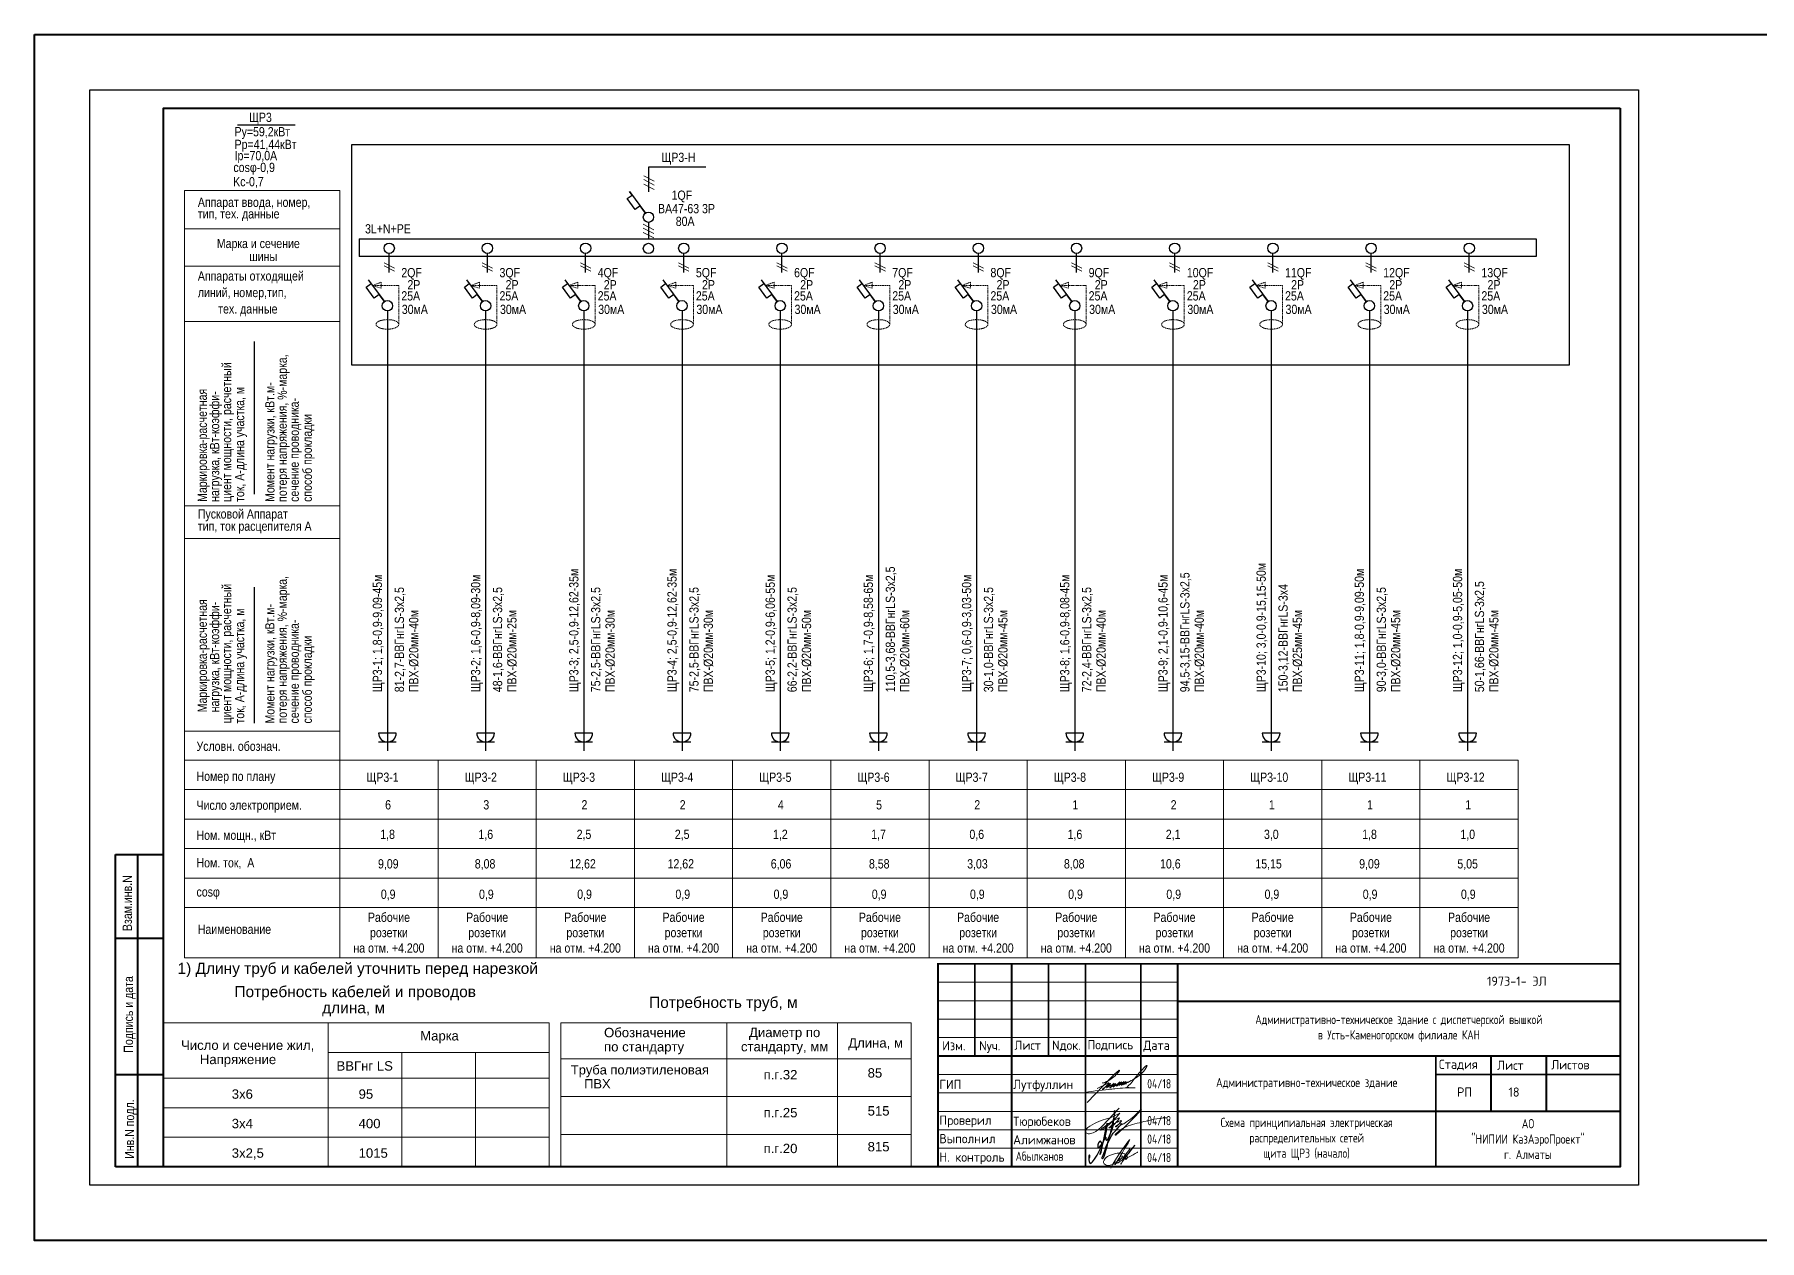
# Model space of a CAD drawing. Header units: metres. Extents: x 3659 to 143627, y -64119 to 51337.
# Drawn here: x 3659 to 50438, y -26029 to 6671 of the extents above; entities that cross this region are included whole.
import ezdxf
from ezdxf.enums import TextEntityAlignment as Align

# ---------------------------------------------------------------- set-up
doc = ezdxf.new("R2010")
doc.units = ezdxf.units.M
doc.linetypes.add('CENTER2', pattern=[2.3, 2, -0.1, 0.1, -0.1])
doc.linetypes.add('DASHED2', pattern=[9.525, 6.35, -3.175])
for name, color, linetype, lineweight in [('1_Рамка_АР', 7, 'Continuous', 13), ('G-ANNO-TTLB', 7, 'Continuous', 9), ('Рамка', 7, 'Continuous', 40), ('ЭЛ', 250, 'Continuous', 50), ('ЭЛ-сила', 5, 'Continuous', 50), ('ЭЛ.ос', 7, 'Continuous', 30)]:
    doc.layers.add(name, color=color, linetype=linetype, lineweight=lineweight)
doc.layers.add('Text standart (rus)', color=7, linetype='Continuous')
doc.layers.add('Схема', color=7, linetype='Continuous')
doc.styles.add('Arial', font='arial.ttf', dxfattribs={"width": 0.8, "height": 2.5})
doc.styles.add('GOST Common_7', font='', dxfattribs={"width": 0.8, "height": 2.5})
doc.styles.add('ISOCPEUR', font='isocpeur.ttf', dxfattribs={"width": 0.8, "height": 2.5})
doc.styles.get("Standard").update_dxf_attribs({"font": 'ARIALN.TTF'})
doc.styles.get('GOST Common_7').set_extended_font_data('GOST Common')

# ---------------------------------------------------------------- blocks, each defined once
blk = doc.blocks.new('A$C7BC16580')
at = {"color": 5, "lineweight": 0}
for points in [[(0, 0), (5.6, 5.75, -0.02166), (7.12, 7.19, -0.19716), (7.25, 7.24, -0.469539), (7.27, 7.11, -0.091839), (5.13, 5.11, -0.05798), (3.56, 4.36, -0.624403), (3.52, 4.39, -0.153174), (3.59, 4.48, -0.064986)], [(2.27, 3.11), (4.75, 4.37, -0.154866), (4.89, 4.39, -0.292827), (4.87, 4.29), (3.51, 2.94, -0.411587), (3.45, 2.94, -0.580346), (3.47, 3.01, -0.002677), (5.09, 4.18, -0.019361), (5.26, 4.29, -0.345388), (5.26, 4.21, -0.013245), (4.4, 3.3, 0.037418), (6.13, 4.35, 0.92971), (6.09, 4.36, -0.016709), (5.13, 3.27, 0.954384), (5.15, 3.25, 0.030217), (6.48, 4.3, -0.484269), (6.5, 4.23, -0.0371), (5.84, 3.47, 0.061745), (7.39, 4.58, 0.903836), (7.35, 4.63, 0.007464), (6.6, 3.7, 0.991792), (6.66, 3.68, 0.025261), (7.84, 4.63, 0.449152), (7.84, 4.67, 0.022262), (7.2, 3.9, 0.089693), (7.28, 3.92, 0.077771), (8.3, 4.67, 1.029358), (8.27, 4.69, 0.045434), (7.66, 3.92, 0.081016), (7.81, 3.94, 0.081016)], [(8.91, 4.18), (7.73, 4.12, -0.155702), (8.15, 4.43, -0.067082), (9.12, 4.57, -0.804067), (9.18, 4.4, -0.465495)]]:
    blk.add_lwpolyline(points, format="xyb", dxfattribs=at)
for centre, radius, start, end in [((28.29, -7.88), 22.02, 133.2628, 143.8822), ((7.68, 11.25), 6.61, 300.3031, 331.5166), ((13.67, 7.72), 0.63, 112.5581, 137.3842), ((13.46, 8.26), 0.0594, 15.6123, 121.977), ((13.3, 8.22), 0.216, 326.7487, 13.7387), ((6.23, 6.85), 3.32, 298.6379, 319.7145), ((-5.12, 31.82), 30.83, 295.2738, 301.5454), ((11.27, 1.89), 3.82, 131.8116, 147.4551), ((8.74, 4.72), 0.0226, 322.9154, 145.6207), ((-4.34, 17.08), 19.08, 314.1735, 321.0714), ((14.15, -93.03), 96.39, 95.5253, 99.1597), ((10.47, -38.41), 41.7, 95.7618, 97.7216), ((9.67, -27.12), 30.39, 87.7834, 96.3959), ((12.5, 35.44), 32.23, 263.6981, 267.0619)]:
    blk.add_arc(centre, radius, start, end, dxfattribs=at)
blk = doc.blocks.new('A$C1F835CD7')
at = {"color": 5, "lineweight": 20}
blk.add_lwpolyline([(0, 0), (-7.52, -8.07, -0.067402), (-10.53, -10.53, -0.074297), (-12.82, -11.51, -0.224721), (-14.97, -11.1, -0.534013), (-14.9, -9.54, -0.102678), (-11.12, -7.01, -0.032171), (-7.1, -5.22, 0.079), (0.39, -2.29, -0.047889), (-6.05, -8.73, -0.106221), (-8.02, -9.92, -0.25377), (-8.41, -9.76, -0.003646), (-7.08, -8.71, -0.066745), (-0.45, -4.62, -0.13618), (0.16, -4.46, -0.123156), (-4.29, -8.91, -0.149109), (-4.63, -8.94, -0.113062), (0.73, -5.7, -0.915781), (1.02, -6.05, 0.012056), (-1.26, -8.43, -0.564794), (-1.57, -8.37, -0.182122), (1.33, -6.88, -0.63015), (1.2, -7.12, 0.344907), (0.74, -7.62, 0.086497), (3.36, -6.27, 0.067149), (9.92, -0.63, -0.11777), (10.09, -0.55, -0.036841), (-1.24, -12.02, -0.923458), (-1.76, -11.92, -0.097525), (4.1, -8.03, -0.018156), (12.33, -5.82, -0.050903), (21.82, -4.34, -2.128868)], format="xyb", dxfattribs=at)
blk = doc.blocks.new('A$C04171E6A')
at = {"color": 5, "lineweight": 0}
for points in [[(0, 0, -0.0428435), (2563, 3824, -1.074521), (2599, 3802, 0.001081), (590, 429, -0.6383218), (726, 627, 0.1974927), (1232, 878, 0.3067655), (1217, 1121, -0.3396131), (1303, 1500, -0.119769), (1556, 1661, -0.3900384), (1552, 1411, -0.1665937), (543, 798, -0.1710583), (469, 818, -1.587545), (497, 834, 0.1769981), (601, 656, -0.6540487), (564, 466, -0.269144), (564, 574, -0.3664107)], [(2609, 2595, -0.0002221), (1737, 1479, 0.0388019), (1532, 1125, 0.8811967), (1595, 1081, 0.0359135), (1642, 1134, 0.034344), (3251, 3056, 0.7722729), (3221, 3073, 0.0234412), (1399, 548, -1.1192277), (1353, 548, -0.1571396), (1415, 706, -1.6000235)], [(2000, 1161), (2050, 1150, 0.1199822), (2212, 1334, 0.3620661), (2145, 1729, 0.1810689), (1580, 2007, 0.100436), (636, 1957, 0.0751561), (-420, 1557, 0.173142), (-957, 886, 0.2978333), (-774, 463, 0.1873849), (-88, 380, 0.0582409), (1425, 955, 0.0257587), (3593, 2118, -0.0006612), (3671, 2163, -0.0006612)]]:
    blk.add_lwpolyline(points, format="xyb", dxfattribs=at)
blk = doc.blocks.new('Казарма_1_Рамка_АР')
for p, q in [((682893, 323993), (689393, 323993)), ((682893, 323493), (701393, 323493)), ((682893, 322993), (689393, 322993)), ((682893, 322493), (689393, 322493)), ((682893, 321993), (701393, 321993)), ((682893, 321493), (689393, 321493)), ((682893, 320993), (689393, 320993)), ((682893, 320493), (701393, 320493)), ((682893, 319993), (689393, 319993)), ((682893, 319493), (689393, 319493))]:
    blk.add_line(p, q)
at = {"const_width": 50}
for points in [[(701393, 324493), (682893, 324493), (682893, 318993)], [(683893, 321993), (683893, 324493)], [(684893, 318993), (684893, 324493)], [(685893, 321993), (685893, 324493)], [(686893, 318993), (686893, 324493)], [(688393, 318993), (688393, 324493)], [(689393, 318993), (689393, 324493)], [(689393, 323479), (701393, 323479)], [(682893, 321993), (689393, 321993)], [(689393, 321993), (701393, 321993)], [(701393, 321993), (699393, 321993), (697893, 321993), (696393, 321993), (696393, 318993)], [(697893, 321993), (697893, 320493)], [(699393, 321993), (699393, 320493)], [(696393, 321493), (701393, 321493)], [(689393, 320493), (701393, 320493)]]:
    blk.add_lwpolyline(points, dxfattribs=at)
blk.add_lwpolyline([(696393, 321493), (701393, 321493)])
at = {"color": 5, "linetype": 'ByBlock', "lineweight": 25}
blk.add_lwpolyline([(687007, 319230), (687010, 319256), (687009, 319299), (687003, 319319), (686986, 319292), (686986, 319243), (686986, 319176), (686990, 319134), (686999, 319107), (687022, 319083), (687048, 319093), (687084, 319129), (687139, 319194), (687208, 319309), (687265, 319411), (687320, 319527), (687401, 319723), (687434, 319831), (687466, 319967), (687484, 320102), (687484, 320173), (687448, 320072), (687426, 319957), (687397, 319819), (687372, 319688), (687349, 319567), (687317, 319444), (687279, 319332), (687291, 319324), (687315, 319388), (687333, 319486), (687340, 319571), (687334, 319639), (687319, 319663), (687301, 319684), (687277, 319679), (687245, 319641), (687233, 319591), (687230, 319551), (687230, 319515), (687240, 319501), (687262, 319508), (687305, 319558), (687346, 319616), (687395, 319698), (687437, 319797), (687442, 319796), (687447, 319785), (687447, 319777), (687447, 319763), (687445, 319744), (687445, 319730), (687453, 319715), (687461, 319714), (687475, 319726), (687496, 319744), (687546, 319835), (687606, 319976), (687624, 320040), (687641, 320103), (687658, 320205), (687674, 320316), (687677, 320390), (687684, 320508), (687693, 320515), (687691, 320481), (687675, 320390), (687631, 320216), (687600, 320054), (687560, 319889), (687522, 319756), (687493, 319641), (687469, 319531), (687440, 319425), (687406, 319316), (687384, 319247), (687373, 319224), (687363, 319214), (687351, 319205), (687346, 319213), (687342, 319229), (687346, 319254), (687373, 319305), (687417, 319425), (687457, 319540), (687515, 319681), (687595, 319834), (687649, 319901), (687724, 319985), (687804, 320083), (687886, 320154)], dxfattribs=at)
at = {"color": 150, "lineweight": 30, "xscale": 120, "yscale": 120, "zscale": 120}
blk.add_blockref('A$C7BC16580', (686940, 320738), dxfattribs=at)
at = {"color": 1, "lineweight": 30, "xscale": 60.00000000000001, "yscale": 60.00000000000001, "zscale": 60.00000000000001}
blk.add_blockref('A$C1F835CD7', (687803, 320582), dxfattribs=at)
at = {"color": 5, "linetype": 'ByBlock', "lineweight": 25, "xscale": 0.2, "yscale": 0.2, "zscale": 0.2}
blk.add_blockref('A$C04171E6A', (687578, 318958), dxfattribs=at)
at = {"layer": 'G-ANNO-TTLB', "style": 'GOST Common_7'}
for s, p in [('1973-1- ЭЛ', (698590, 324024)), ('РП', (697175, 321017))]:
    blk.add_text(s, height=250, dxfattribs=at).set_placement(p, align=Align.MIDDLE_CENTER)
for s, p in [('Изм.', (683009, 322149)), ('Nуч.', (684010, 322149)), ('Лист', (684967, 322162)), ('Nдок.', (685988, 322162)), ('Подпись', (686949, 322176)), ('Дата', (688464, 322162)), ('Стадия', (696477, 321645)), ('Лист', (698056, 321619)), ('Листов', (699525, 321633)), ('ГИП ', (682932, 321100)), ('Лутфуллин', (684932, 321100)), ('Проверил ', (682931, 320129)), ('Тюрюбеков', (684932, 320100)), ('Выполнил', (682931, 319629)), ('Алимжанов', (684932, 319600)), ('Н. контроль', (682931, 319129))]:
    blk.add_text(s, height=250, dxfattribs=at).set_placement(p)
at = {"layer": 'G-ANNO-TTLB', "char_height": 250, "attachment_point": 5}
for s, insert, width, style in [('Административно-техническое здание с диспетчерской вышкой\\Pв Усть-Каменогорском филиале КАН', (695393, 322743), 12000, 'GOST Common_7'), ('{\\fISOCPEUR|b0|i0|c204|p34;Административно-техническое здание}', (692893, 321243), 7000, 'GOST Common_7'), ('04/18', (688893, 321243), 1000, 'GOST Common_7'), ('04/18', (688893, 320243), 1000, 'GOST Common_7'), ('АО\\P"НИПИИ КазАэроПроект"\\Pг. Алматы  ', (698893, 319743), 5000, 'ISOCPEUR'), ('04/18', (688893, 319743), 1000, 'GOST Common_7'), ('04/18', (688893, 319243), 1000, 'GOST Common_7')]:
    blk.add_mtext(s, dxfattribs=dict(at, insert=insert, width=width, style=style))
at = {"layer": 'G-ANNO-TTLB'}
note = blk.add_mtext_dynamic_manual_height_columns('\\pi1;{\\C0;Абылканов\\P}', width=16.9, gutter_width=6.25, heights=[8.34, 0], dxfattribs=dict(at, insert=(684976, 319403), char_height=250, attachment_point=1, style='GOST Common_7'))
for column, words in zip(note.columns.linked_columns, ['\\pi21.545;{\\C0; }']):
    column.text = words
blk = doc.blocks.new('stug')
at = {"layer": 'Рамка'}
for p, q in [((18549, -29192), (18549, -20727)), ((18549, -20727), (19849, -20727)), ((19149, -29192), (19149, -20727)), ((18549, -22992), (19849, -22992)), ((18549, -26692), (19849, -26692)), ((19849, -29192), (18549, -29192))]:
    blk.add_line(p, q, dxfattribs=at)
at = {"layer": 'Рамка', "lineweight": 25}
blk.add_line((19849, -23692), (19849, -29192), dxfattribs=at)
at = {"layer": 'Text standart (rus)', "color": 7, "lineweight": 25}
for s, p in [('Взам.инв.N', (18990, -22803)), ('Подпись и дата', (19020, -26101)), ('Инв.N подл.', (19050, -28977))]:
    blk.add_text(s, height=250, rotation=90, dxfattribs=at).set_placement(p)

msp = doc.modelspace()

# ---------------------------------------------------------------- linework, layer by layer
at = {"color": 7, "linetype": 'ByBlock', "lineweight": 20, "ltscale": 0.2}
for p, q in [((7158.921, -20129.2611), (17618.1332, -20129.2611)), ((11618.1332, -20129.2611), (11618.1332, -24029.2611)), ((17618.1332, -20129.2611), (17618.1332, -24029.2611)), ((17936.1134, -20129.2611), (27436.1134, -20129.2611)), ((17936.1134, -24029.2611), (17936.1134, -20129.2611)), ((22436.1134, -24029.2611), (22436.1134, -20129.2611)), ((25436.1134, -24029.2611), (25436.1134, -20129.2611)), ((27436.1134, -20129.2611), (27436.1134, -24029.2611)), ((11618.1332, -20929.2611), (17618.1332, -20929.2611)), ((13618.1332, -20929.2611), (13618.1332, -24029.2611)), ((15618.1332, -20929.2611), (15618.1332, -24029.2611)), ((27436.1134, -21100.3858), (17936.1134, -21100.3858)), ((7158.921, -21629.2611), (17618.1332, -21629.2611)), ((7158.921, -22429.2611), (17618.1332, -22429.2611)), ((27436.1134, -22129.2611), (17936.1134, -22129.2611)), ((7158.921, -23229.2611), (17618.1332, -23229.2611)), ((27436.1134, -23158.1364), (17936.1134, -23158.1364)), ((7158.921, -24029.2611), (17618.1332, -24029.2611))]:
    msp.add_line(p, q, dxfattribs=at)
at = {"color": 1, "lineweight": 40}
msp.add_lwpolyline([(3658.921, 6670.7389), (142658.921, 6670.7389), (142658.921, -26029.2611), (3658.921, -26029.2611)], close=True, dxfattribs=at)
at = {"layer": 'Text standart (rus)'}
msp.add_lwpolyline([(47158.921, 5170.7389), (47158.921, -24529.2611), (5158.921, -24529.2611), (5158.921, 5170.7389)], close=True, dxfattribs=at)
at = {"layer": 'Text standart (rus)', "linetype": 'CENTER2', "ltscale": 30}
msp.add_lwpolyline([(12261.8828, 3691.0169), (45272.2259, 3691.0169), (45272.2259, -2291.744), (12261.8828, -2291.744)], close=True, dxfattribs=at)
at = {"layer": 'Рамка'}
msp.add_lwpolyline([(46658.921, 4670.7389), (46658.921, -24029.2611), (7158.921, -24029.2611), (7158.921, 4670.7389)], close=True, dxfattribs=at)
at = {"layer": 'ЭЛ', "color": 0, "lineweight": 15}
for p, q in [((7158.921, -24029.2611), (10792.9087, -24029.2611)), ((14158.8186, -24029.2611), (17792.8063, -24029.2611))]:
    msp.add_line(p, q, dxfattribs=at)
at = {"layer": 'ЭЛ-сила', "color": 0, "lineweight": 30}
for p, q in [((13469.5581, -12272.8675), (12989.5581, -12272.8675)), ((13469.5581, -12512.8675), (12989.5581, -12512.8675)), ((13229.5581, -12210.5574), (13229.5581, -12752.8675)), ((16132.3393, -12272.8675), (15652.3393, -12272.8675)), ((16132.3393, -12512.8675), (15652.3393, -12512.8675)), ((15892.3393, -12210.5574), (15892.3393, -12752.8675)), ((18795.1204, -12272.8675), (18315.1204, -12272.8675)), ((18795.1204, -12512.8675), (18315.1204, -12512.8675)), ((18555.1204, -12210.5574), (18555.1204, -12752.8675)), ((21457.9016, -12272.8675), (20977.9016, -12272.8675)), ((21457.9016, -12512.8675), (20977.9016, -12512.8675)), ((21217.9016, -12210.5574), (21217.9016, -12752.8675)), ((24120.6827, -12272.8675), (23640.6827, -12272.8675)), ((24120.6827, -12512.8675), (23640.6827, -12512.8675)), ((23880.6827, -12210.5574), (23880.6827, -12752.8675)), ((26783.4639, -12272.8675), (26303.4639, -12272.8675)), ((26783.4639, -12512.8675), (26303.4639, -12512.8675)), ((26543.4639, -12210.5574), (26543.4639, -12752.8675)), ((29446.245, -12272.8675), (28966.245, -12272.8675)), ((29446.245, -12512.8675), (28966.245, -12512.8675)), ((29206.245, -12210.5574), (29206.245, -12752.8675)), ((32109.0262, -12272.8675), (31629.0262, -12272.8675)), ((32109.0262, -12512.8675), (31629.0262, -12512.8675)), ((31869.0262, -12210.5574), (31869.0262, -12752.8675)), ((34771.8073, -12272.8675), (34291.8073, -12272.8675)), ((34771.8073, -12512.8675), (34291.8073, -12512.8675)), ((34531.8073, -12210.5574), (34531.8073, -12752.8675)), ((37434.5885, -12272.8675), (36954.5885, -12272.8675)), ((37434.5885, -12512.8675), (36954.5885, -12512.8675)), ((37194.5885, -12210.5574), (37194.5885, -12752.8675)), ((40097.3697, -12272.8675), (39617.3697, -12272.8675)), ((40097.3697, -12512.8675), (39617.3697, -12512.8675)), ((39857.3697, -12210.5574), (39857.3697, -12752.8675)), ((42760.1508, -12272.8675), (42280.1508, -12272.8675)), ((42760.1508, -12512.8675), (42280.1508, -12512.8675)), ((42520.1508, -12210.5574), (42520.1508, -12752.8675))]:
    msp.add_line(p, q, dxfattribs=at)
for centre in [(13229.5581, -12272.8675), (15892.3393, -12272.8675), (18555.1204, -12272.8675), (21217.9016, -12272.8675), (23880.6827, -12272.8675), (26543.4639, -12272.8675), (29206.245, -12272.8675), (31869.0262, -12272.8675), (34531.8073, -12272.8675), (37194.5885, -12272.8675), (39857.3697, -12272.8675), (42520.1508, -12272.8675)]:
    msp.add_arc(centre, 240, 180, 0, dxfattribs=at)
at = {"layer": 'ЭЛ.ос', "color": 7, "lineweight": 25}
msp.add_line((9167.5754, 4225.588), (10730.6347, 4225.588), dxfattribs=at)
at = {"layer": 'ЭЛ.ос', "color": 7, "lineweight": 15, "ltscale": 0.5}
for p, q in [((20181.7573, 2836.7047), (20462.3907, 2690.8553)), ((20181.7573, 2735.732), (20462.3907, 2589.8826)), ((20181.7573, 2612.321), (20462.3907, 2466.4716)), ((20168.9704, 1524.1406), (20449.6038, 1378.2912)), ((20168.9704, 1423.1679), (20449.6038, 1277.3185)), ((20168.9704, 1299.7568), (20449.6038, 1153.9075)), ((13137.4655, 482.125), (13418.0989, 336.2756)), ((15800.2467, 482.125), (16080.88, 336.2756)), ((18463.0278, 482.125), (18743.6612, 336.2756)), ((21125.809, 482.125), (21406.4423, 336.2756)), ((23788.5901, 482.125), (24069.2235, 336.2756)), ((26451.3713, 482.125), (26732.0046, 336.2756)), ((29114.1524, 482.125), (29394.7858, 336.2756)), ((31776.9336, 482.125), (32057.567, 336.2756)), ((34439.7148, 482.125), (34720.3481, 336.2756)), ((37102.4959, 482.125), (37383.1293, 336.2756)), ((39765.2771, 482.125), (40045.9104, 336.2756)), ((42428.0582, 482.125), (42708.6916, 336.2756)), ((13137.4655, 395.7605), (13418.0989, 249.9111)), ((15800.2467, 395.7605), (16080.88, 249.9111)), ((18463.0278, 395.7605), (18743.6612, 249.9111)), ((21125.809, 395.7605), (21406.4423, 249.9111)), ((23788.5901, 395.7605), (24069.2235, 249.9111)), ((26451.3713, 395.7605), (26732.0046, 249.9111)), ((29114.1524, 395.7605), (29394.7858, 249.9111)), ((31776.9336, 395.7605), (32057.567, 249.9111)), ((34439.7148, 395.7605), (34720.3481, 249.9111)), ((37102.4959, 395.7605), (37383.1293, 249.9111)), ((39765.2771, 395.7605), (40045.9104, 249.9111)), ((42428.0582, 395.7605), (42708.6916, 249.9111)), ((13003.4341, -377.4925), (12871.365, -474.9335)), ((15666.2152, -377.4925), (15534.1461, -474.9335)), ((18328.9964, -377.4925), (18196.9273, -474.9335)), ((20991.7775, -377.4925), (20859.7084, -474.9335)), ((23654.5587, -377.4925), (23522.4896, -474.9335)), ((26317.3398, -377.4925), (26185.2707, -474.9335)), ((28980.121, -377.4925), (28848.0519, -474.9335)), ((31642.9022, -377.4925), (31510.8331, -474.9335)), ((34305.6833, -377.4925), (34173.6142, -474.9335)), ((36968.4645, -377.4925), (36836.3954, -474.9335)), ((39631.2456, -377.4925), (39499.1765, -474.9335)), ((42294.0268, -377.4925), (42161.9577, -474.9335))]:
    msp.add_line(p, q, dxfattribs=at)
at = {"layer": 'ЭЛ.ос', "color": 7, "lineweight": 15}
for p, q in [((7730.5368, 2438.5418), (7730.5368, -18365.9521)), ((7730.5368, 2438.5418), (11939.5963, 2438.5418)), ((11939.5963, 2438.5418), (11939.5963, -18365.9521)), ((7730.5368, 1397.4657), (11939.5963, 1397.4657)), ((11939.5963, 392.9782), (7730.5368, 392.9782)), ((7730.5368, -1111.6104), (11939.5963, -1111.6104)), ((7730.5368, -6109.0518), (11939.5963, -6109.0518)), ((11939.5963, -6997.6458), (7730.5368, -6997.6458)), ((7730.5368, -12218.2648), (11939.5963, -12218.2648)), ((43892.9702, -13001.0663), (7730.5368, -13001.0663)), ((14602.3775, -13001.0663), (14602.3775, -18365.9521)), ((17265.1586, -13001.0663), (17265.1586, -18365.9521)), ((19927.9398, -13001.0663), (19927.9398, -18365.9521)), ((22590.7209, -13001.0663), (22590.7209, -18365.9521)), ((25253.5021, -13001.0663), (25253.5021, -18365.9521)), ((27916.2833, -13001.0663), (27916.2833, -18365.9521)), ((30579.0644, -13001.0663), (30579.0644, -18365.9521)), ((33241.8456, -13001.0663), (33241.8456, -18365.9521)), ((35904.6267, -13001.0663), (35904.6267, -18365.9521)), ((38567.4079, -13001.0663), (38567.4079, -18365.9521)), ((41230.189, -13001.0663), (41230.189, -18365.9521)), ((43892.9702, -13001.0663), (43892.9702, -18365.9521)), ((43892.9702, -13801.0663), (7730.5368, -13801.0663)), ((43892.9702, -14601.0663), (7730.5368, -14601.0663)), ((43892.9702, -15401.0663), (7730.5368, -15401.0663)), ((43892.9702, -16201.0663), (7730.5368, -16201.0663)), ((43892.9702, -17001.0663), (7730.5368, -17001.0663)), ((43892.9702, -18365.9521), (7730.5368, -18365.9521))]:
    msp.add_line(p, q, dxfattribs=at)
at = {"layer": 'ЭЛ.ос', "color": 7}
for p, q in [((9615.2502, -1649.5641), (9615.2502, -5793.289)), ((9615.2502, -8318.4434), (9615.2502, -11999.4422))]:
    msp.add_line(p, q, dxfattribs=at)
at = {"layer": 'ЭЛ.ос', "color": 7, "ltscale": 0.5}
for points in [[(20322.074, 2406.7179), (20322.074, 3079.6106)], [(20322.074, 3079.6106), (21867.4186, 3079.6106)], [(20225.894, 1829.5568), (20083.543, 2022.4958), (19951.0939, 1924.7745), (19732.6868, 2219.5812), (19864.5634, 2317.2819), (19790.7539, 2416.9101)], [(19790.7539, 2416.9101), (20225.894, 1829.5568)], [(20309.2871, 1576.9029), (20309.2871, 1123.5834)], [(12465.0232, 1131.0585), (12465.0232, 651.5235)], [(12465.0232, 1131.0585), (44379.3516, 1131.0585), (44379.3516, 651.5235), (12465.0232, 651.5235)]]:
    msp.add_lwpolyline(points, dxfattribs=at)
at = {"layer": 'ЭЛ.ос', "color": 7, "ltscale": 10}
for points in [[(13277.7822, 216.2047), (13277.7822, 734.1507)], [(15940.5633, 216.2047), (15940.5633, 734.1507)], [(18603.3445, 216.2047), (18603.3445, 734.1507)], [(21266.1257, 216.2047), (21266.1257, 734.1507)], [(23928.9068, 216.2047), (23928.9068, 734.1507)], [(26591.688, 216.2047), (26591.688, 734.1507)], [(29254.4691, 216.2047), (29254.4691, 734.1507)], [(31917.2503, 216.2047), (31917.2503, 734.1507)], [(34580.0314, 216.2047), (34580.0314, 734.1507)], [(37242.8126, 216.2047), (37242.8126, 734.1507)], [(39905.5937, 216.2047), (39905.5937, 734.1507)], [(42568.3749, 216.2047), (42568.3749, 734.1507)], [(12711.025, 17.2021), (13146.165, -570.1512)], [(15373.8061, 17.2021), (15808.9462, -570.1512)], [(18036.5873, 17.2021), (18471.7273, -570.1512)], [(20699.3684, 17.2021), (21134.5085, -570.1512)], [(23362.1496, 17.2021), (23797.2896, -570.1512)], [(26024.9307, 17.2021), (26460.0708, -570.1512)], [(28687.7119, 17.2021), (29122.852, -570.1512)], [(31350.4931, 17.2021), (31785.6331, -570.1512)], [(34013.2742, 17.2021), (34448.4143, -570.1512)], [(36676.0554, 17.2021), (37111.1954, -570.1512)], [(39338.8365, 17.2021), (39773.9766, -570.1512)], [(42001.6177, 17.2021), (42436.7577, -570.1512)], [(13146.165, -570.1512), (13003.814, -377.2122), (12871.365, -474.9335), (12652.9578, -180.1269), (12784.8345, -82.4262)], [(15808.9462, -570.1512), (15666.5952, -377.2122), (15534.1461, -474.9335), (15315.7389, -180.1269), (15447.6156, -82.4262)], [(18471.7273, -570.1512), (18329.3763, -377.2122), (18196.9273, -474.9335), (17978.5201, -180.1269), (18110.3968, -82.4262)], [(21134.5085, -570.1512), (20992.1575, -377.2122), (20859.7084, -474.9335), (20641.3012, -180.1269), (20773.1779, -82.4262)], [(23797.2896, -570.1512), (23654.9387, -377.2122), (23522.4896, -474.9335), (23304.0824, -180.1269), (23435.9591, -82.4262)], [(26460.0708, -570.1512), (26317.7198, -377.2122), (26185.2707, -474.9335), (25966.8636, -180.1269), (26098.7402, -82.4262)], [(29122.852, -570.1512), (28980.501, -377.2122), (28848.0519, -474.9335), (28629.6447, -180.1269), (28761.5214, -82.4262)], [(31785.6331, -570.1512), (31643.2821, -377.2122), (31510.8331, -474.9335), (31292.4259, -180.1269), (31424.3026, -82.4262)], [(34448.4143, -570.1512), (34306.0633, -377.2122), (34173.6142, -474.9335), (33955.207, -180.1269), (34087.0837, -82.4262)], [(37111.1954, -570.1512), (36968.8444, -377.2122), (36836.3954, -474.9335), (36617.9882, -180.1269), (36749.8649, -82.4262)], [(39773.9766, -570.1512), (39631.6256, -377.2122), (39499.1765, -474.9335), (39280.7693, -180.1269), (39412.646, -82.4262)], [(42436.7577, -570.1512), (42294.4067, -377.2122), (42161.9577, -474.9335), (41943.5505, -180.1269), (42075.4272, -82.4262)], [(13229.5581, -822.8051), (13229.5581, -12213.4246)], [(15892.3393, -822.8051), (15892.3393, -12213.4246)], [(18555.1204, -822.8051), (18555.1204, -12213.4246)], [(21217.9016, -822.8051), (21217.9016, -12213.4246)], [(23880.6827, -822.8051), (23880.6827, -12213.4246)], [(26543.4639, -822.8051), (26543.4639, -12213.4246)], [(29206.245, -822.8051), (29206.245, -12213.4246)], [(31869.0262, -822.8051), (31869.0262, -12213.4246)], [(34531.8073, -822.8051), (34531.8073, -12213.4246)], [(37194.5885, -822.8051), (37194.5885, -12213.4246)], [(39857.3697, -822.8051), (39857.3697, -12213.4246)], [(42520.1508, -822.8051), (42520.1508, -12213.4246)]]:
    msp.add_lwpolyline(points, dxfattribs=at)
at = {"layer": 'ЭЛ.ос', "linetype": 'DASHED2', "lineweight": 13, "ltscale": 5}
for points in [[(13537.5279, -1189.825), (13537.5279, -138.3256), (12826.2475, -138.3256), (13063.0124, -43.6761), (13063.0124, -209.9939), (12826.2475, -138.3256)], [(16200.3091, -1189.825), (16200.3091, -138.3256), (15489.0286, -138.3256), (15725.7935, -43.6761), (15725.7935, -209.9939), (15489.0286, -138.3256)], [(18863.0903, -1189.825), (18863.0903, -138.3256), (18151.8098, -138.3256), (18388.5747, -43.6761), (18388.5747, -209.9939), (18151.8098, -138.3256)], [(21525.8714, -1189.825), (21525.8714, -138.3256), (20814.591, -138.3256), (21051.3558, -43.6761), (21051.3558, -209.9939), (20814.591, -138.3256)], [(24188.6526, -1189.825), (24188.6526, -138.3256), (23477.3721, -138.3256), (23714.137, -43.6761), (23714.137, -209.9939), (23477.3721, -138.3256)], [(26851.4337, -1189.825), (26851.4337, -138.3256), (26140.1533, -138.3256), (26376.9181, -43.6761), (26376.9181, -209.9939), (26140.1533, -138.3256)], [(29514.2149, -1189.825), (29514.2149, -138.3256), (28802.9344, -138.3256), (29039.6993, -43.6761), (29039.6993, -209.9939), (28802.9344, -138.3256)], [(32176.996, -1189.825), (32176.996, -138.3256), (31465.7156, -138.3256), (31702.4804, -43.6761), (31702.4804, -209.9939), (31465.7156, -138.3256)], [(34839.7772, -1189.825), (34839.7772, -138.3256), (34128.4967, -138.3256), (34365.2616, -43.6761), (34365.2616, -209.9939), (34128.4967, -138.3256)], [(37502.5583, -1189.825), (37502.5583, -138.3256), (36791.2779, -138.3256), (37028.0428, -43.6761), (37028.0428, -209.9939), (36791.2779, -138.3256)], [(40165.3395, -1189.825), (40165.3395, -138.3256), (39454.059, -138.3256), (39690.8239, -43.6761), (39690.8239, -209.9939), (39454.059, -138.3256)], [(42828.1207, -1189.825), (42828.1207, -138.3256), (42116.8402, -138.3256), (42353.6051, -43.6761), (42353.6051, -209.9939), (42116.8402, -138.3256)]]:
    msp.add_lwpolyline(points, dxfattribs=at)
at = {"layer": 'ЭЛ.ос', "color": 7, "ltscale": 0.5}
for centre in [(20309.2871, 1716.9926), (13277.7822, 874.2403), (15940.5633, 874.2403), (18603.3445, 874.2403), (20309.2871, 869.4002), (21266.1257, 874.2403), (23928.9068, 874.2403), (26591.688, 874.2403), (29254.4691, 874.2403), (31917.2503, 874.2403), (34580.0314, 874.2403), (37242.8126, 874.2403), (39905.5937, 874.2403), (42568.3749, 874.2403), (13229.5581, -682.7154), (15892.3393, -682.7154), (18555.1204, -682.7154), (21217.9016, -682.7154), (23880.6827, -682.7154), (26543.4639, -682.7154), (29206.245, -682.7154), (31869.0262, -682.7154), (34531.8073, -682.7154), (37194.5885, -682.7154), (39857.3697, -682.7154), (42520.1508, -682.7154)]:
    msp.add_circle(centre, 140.0896, dxfattribs=at)
at = {"layer": 'ЭЛ.ос', "linetype": 'DASHED2', "lineweight": 13, "ltscale": 5, "extrusion": (0, 0, -1)}
for centre in [(13229.5581, -1189.825), (15892.3393, -1189.825), (18555.1204, -1189.825), (21217.9016, -1189.825), (23880.6827, -1189.825), (26543.4639, -1189.825), (29206.245, -1189.825), (31869.0262, -1189.825), (34531.8073, -1189.825), (37194.5885, -1189.825), (39857.3697, -1189.825), (42520.1508, -1189.825)]:
    msp.add_ellipse(centre, major_axis=(307.9698, 0), ratio=0.4195688025, dxfattribs=at)

# ---------------------------------------------------------------- block references
at = {"layer": '1_Рамка_АР'}
msp.add_blockref('Казарма_1_Рамка_АР', (-654734.2129, -343022.055), dxfattribs=at)
at = {"layer": 'Text standart (rus)'}
msp.add_blockref('stug', (-12689.8574, 5163.0794), dxfattribs=at)

# ---------------------------------------------------------------- texts
at = {"layer": 'G-ANNO-TTLB', "style": 'GOST Common_7'}
msp.add_text('18', height=250, dxfattribs=at).set_placement((43630.3425, -22130.1088))
at = {"layer": 'G-ANNO-TTLB', "insert": (38158.921, -23279.2611), "char_height": 250, "width": 7000, "attachment_point": 5, "style": 'GOST Common_7'}
msp.add_mtext('Схема принципиальная электрическая распределительных сетей \\Pщита ЩР3 (начало)', dxfattribs=at)
at = {"layer": 'Text standart (rus)'}
for s, p in [('ЩР3', (9475.8888, 4300.234)), ('Ру=59,2кВт', (9084.3583, 3910.5852)), ('Рр=41,44кВт', (9084.3583, 3565.9069)), ('Iр=70,0А', (9084.3583, 3261.7227)), ('ЩР3-Н', (20659.8251, 3215.6989)), ('cosφ-0,9', (9053.5325, 2942.7302)), ('Kc-0,7', (9046.921, 2554.9654)), ('3L+N+PE', (12622.3475, 1277.333)), ('80А', (21048.7743, 1479.9286)), ('шины', (9481.8254, 526.7074)), ('2QF', (13606.353, 89.5325)), ('2Р', (13771.4856, -239.0549)), ('3QF', (16269.1341, 89.5325)), ('2Р', (16434.2668, -239.0549)), ('4QF', (18931.9153, 89.5325)), ('2Р', (19097.0479, -239.0549)), ('5QF', (21594.6965, 89.5325)), ('2Р', (21759.8291, -239.0549)), ('6QF', (24257.4776, 89.5325)), ('2Р', (24422.6102, -239.0549)), ('7QF', (26920.2588, 89.5325)), ('2Р', (27085.3914, -239.0549)), ('8QF', (29583.0399, 89.5325)), ('2Р', (29748.1726, -239.0549)), ('9QF', (32245.8211, 89.5325)), ('2Р', (32410.9537, -239.0549)), ('10QF', (34908.6022, 89.5325)), ('2Р', (35073.7349, -239.0549)), ('11QF', (37571.3834, 89.5325)), ('2Р', (37736.516, -239.0549)), ('12QF', (40234.1645, 89.5325)), ('2Р', (40399.2972, -239.0549)), ('13QF', (42896.9457, 89.5325)), ('2Р', (43062.0783, -239.0549)), ('25A', (13606.2149, -540.6354)), ('25A', (16268.9961, -540.6354)), ('25A', (18931.7773, -540.6354)), ('25A', (21594.5584, -540.6354)), ('25A', (24257.3396, -540.6354)), ('25A', (26920.1207, -540.6354)), ('25A', (29582.9019, -540.6354)), ('25A', (32245.683, -540.6354)), ('25A', (34908.4642, -540.6354)), ('25A', (37571.2453, -540.6354)), ('25A', (40234.0265, -540.6354)), ('25A', (42896.8077, -540.6354)), ('30мA', (13619.8817, -906.8639)), ('30мA', (16282.6629, -906.8639)), ('30мA', (18945.444, -906.8639)), ('30мA', (21608.2252, -906.8639)), ('30мA', (24271.0063, -906.8639)), ('30мA', (26933.7875, -906.8639)), ('30мA', (29596.5686, -906.8639)), ('30мA', (32259.3498, -906.8639)), ('30мA', (34922.1309, -906.8639)), ('30мA', (37584.9121, -906.8639)), ('30мA', (40247.6933, -906.8639)), ('30мA', (42910.4744, -906.8639)), ('Условн. обознач.', (8052.447, -12752.9703)), ('Номер по плану', (8052.447, -13567.6749)), ('Число электроприем.', (8052.447, -14350.8797)), ('6', (13167.3913, -14340.6646)), ('3', (15830.1725, -14340.6646)), ('2', (18492.9536, -14340.6646)), ('2', (21155.7348, -14340.6646)), ('4', (23818.5159, -14340.6646)), ('5', (26481.2971, -14340.6646)), ('2', (29144.0783, -14340.6646)), ('1', (31806.8594, -14340.6646)), ('2', (34469.6406, -14340.6646)), ('1', (37132.4217, -14340.6646)), ('1', (39795.2029, -14340.6646)), ('1', (42457.984, -14340.6646)), ('Ном. мощн., кВт', (8052.447, -15165.4976)), ('1,8', (13035.2865, -15140.6646)), ('1,6', (15698.0676, -15140.6646)), ('2,5', (18360.8488, -15140.6646)), ('2,5', (21023.6299, -15140.6646)), ('1,2', (23686.4111, -15140.6646)), ('1,7', (26349.1922, -15140.6646)), ('0,6', (29011.9734, -15140.6646)), ('1,6', (31674.7545, -15140.6646)), ('2,1', (34337.5357, -15140.6646)), ('3,0', (37000.3169, -15140.6646)), ('1,8', (39663.098, -15140.6646)), ('1,0', (42325.8792, -15140.6646)), ('Ном. ток,  А', (8052.447, -15912.3636)), ('9,09', (12974.252, -15940.6646)), ('8,08', (15598.7512, -15940.6646)), ('12,62', (18164.1683, -15940.6646)), ('12,62', (20826.9495, -15940.6646)), ('6,06', (23625.3766, -15940.6646)), ('8,58', (26288.1577, -15940.6646)), ('3,03', (28950.9389, -15940.6646)), ('8,08', (31575.4381, -15940.6646)), ('10,6', (34183.0019, -15940.6646)), ('15,15', (36766.3925, -15940.6646)), ('9,09', (39581.7296, -15940.6646)), ('5,05', (42244.5107, -15940.6646)), ('cosφ', (8052.447, -16703.6898)), ('0,9', (13050.8277, -16765.4976)), ('0,9', (15713.6089, -16765.4976)), ('0,9', (18376.39, -16765.4976)), ('0,9', (21039.1712, -16765.4976)), ('0,9', (23701.9523, -16765.4976)), ('0,9', (26364.7335, -16765.4976)), ('0,9', (29027.5146, -16765.4976)), ('0,9', (31690.2958, -16765.4976)), ('0,9', (34353.077, -16765.4976)), ('0,9', (37015.8581, -16765.4976)), ('0,9', (39678.6393, -16765.4976)), ('0,9', (42341.4204, -16765.4976)), ('Наименование', (8087.0859, -17714.9537))]:
    msp.add_text(s, height=250, dxfattribs=at).set_placement(p)
at = {"layer": 'Text standart (rus)', "linetype": 'ByBlock', "lineweight": -2}
for s, p in [('1QF', (20935.8328, 2188.8448)), ('ВА47-63 3Р', (20567.7295, 1824.8033))]:
    msp.add_text(s, height=250, dxfattribs=at).set_placement(p)
at = {"layer": 'Text standart (rus)', "lineweight": 15}
for s, p in [('Аппарат ввода, номер,', (8088.9555, 1997.5131)), ('тип, тех. данные', (8088.9555, 1683.3997)), ('Марка и сечение', (8604.0556, 880.2228)), ('Аппараты отходящей', (8088.9555, -2.1512)), ('линий, номер,тип, ', (8088.9555, -450.094)), ('тех. данные', (8641.512, -895.4778)), ('тип, ток расцепителя А', (8088.9555, -6784.4806)), ('Пусковой Аппарат', (8088.9555, -6453.2252))]:
    msp.add_text(s, height=250, dxfattribs=at).set_placement(p)
at = {"layer": 'Text standart (rus)'}
for s, p in [('циент мощности, расчетный', (8992.7598, -6002.6377)), ('потеря напряжения, %%%-марка,', (10500.9535, -6002.6377)), ('Момент нагрузки, кВт.м-', (10166.5433, -6002.6377)), ('Маркировка-расчетная', (8332.6762, -6002.6377)), ('нагрузка, кВт-коэффи-', (8667.0865, -6002.6377)), ('ток, А-длина участка, м', (9345.4462, -6002.6377)), ('сечение проводника-', (10826.6269, -6002.6377)), ('способ прокладки', (11179.3133, -6002.6377)), ('ЩР3-3; 2,5-0,9-12,62-35м', (18408.8286, -11162.325)), ('ЩР3-4; 2,5-0,9-12,62-35м', (21071.6097, -11162.325)), ('110,5-3,68-ВВГнгLS-3х2,5', (26991.7352, -11162.325)), ('94,5-3,15-ВВГнгLS-3х2,5', (34980.0787, -11162.325)), ('ЩР3-10; 3,0-0,9-15,15-50м', (37048.2967, -11162.325)), ('ЩР3-11; 1,8-0,9-9,09-50м', (39711.0778, -11162.325)), ('ЩР3-12; 1,0-0,9-5,05-50м', (42373.859, -11162.325)), ('циент мощности, расчетный', (8992.7598, -12010.8022)), ('потеря напряжения, %%%-марка,', (10500.9535, -12010.8022)), ('ЩР3-1; 1,8-0,9-9,09-45м', (13083.2663, -11162.325)), ('81-2,7-ВВГнгLS-3х2,5', (13677.8294, -11162.325)), ('ЩР3-2; 1,6-0,9-8,09-30м', (15746.0474, -11162.325)), ('48-1,6-ВВГнгLS-3х2,5', (16340.6106, -11162.325)), ('75-2,5-ВВГнгLS-3х2,5', (19003.3917, -11162.325)), ('75-2,5-ВВГнгLS-3х2,5', (21666.1729, -11162.325)), ('ЩР3-5; 1,2-0,9-6,06-55м', (23734.3909, -11162.325)), ('66-2,2-ВВГнгLS-3х2,5', (24328.954, -11162.325)), ('ЩР3-6; 1,7-0,9-8,58-65м', (26397.172, -11162.325)), ('ЩР3-7; 0,6-0,9-3,03-50м', (29059.9532, -11162.325)), ('30-1,0-ВВГнгLS-3х2,5', (29654.5163, -11162.325)), ('ЩР3-8; 1,6-0,9-8,08-45м', (31722.7343, -11162.325)), ('72-2,4-ВВГнгLS-3х2,5', (32317.2975, -11162.325)), ('ЩР3-9; 2,1-0,9-10,6-45м', (34385.5155, -11162.325)), ('150-3,12-ВВГнгLS-3х4', (37642.8598, -11162.325)), ('90-3,0-ВВГнгLS-3х2,5', (40305.641, -11162.325)), ('50-1,66-ВВГнгLS-3х2,5', (42968.4221, -11162.325)), ('Маркировка-расчетная', (8332.6762, -11707.9807)), ('нагрузка, кВт-коэффи-', (8667.0865, -11707.9807)), ('Момент нагрузки, кВт.м-', (10166.5433, -12010.8022)), ('ток, А-длина участка, м', (9345.4462, -12010.8022)), ('сечение проводника-', (10826.6269, -12010.8022)), ('ПВХ-Ø20мм-40м', (14066.992, -11162.325)), ('ПВХ-Ø20мм-25м', (16729.7731, -11162.325)), ('ПВХ-Ø20мм-30м', (19392.5543, -11162.325)), ('ПВХ-Ø20мм-30м', (22055.3354, -11162.325)), ('ПВХ-Ø20мм-50м', (24718.1166, -11162.325)), ('ПВХ-Ø20мм-60м', (27380.8977, -11162.325)), ('ПВХ-Ø20мм-45м', (30043.6789, -11162.325)), ('ПВХ-Ø20мм-40м', (32706.4601, -11162.325)), ('ПВХ-Ø20мм-40м', (35369.2412, -11162.325)), ('ПВХ-Ø25мм-45м', (38032.0224, -11162.325)), ('ПВХ-Ø20мм-45м', (40694.8035, -11162.325)), ('ПВХ-Ø20мм-45м', (43357.5847, -11162.325)), ('способ прокладки', (11179.3133, -12010.8022))]:
    msp.add_text(s, height=250, rotation=90, dxfattribs=at).set_placement(p)
at = {"layer": 'Text standart (rus)', "linetype": 'ByBlock', "lineweight": 0, "ltscale": 100}
for s, p in [('ЩР3-1', (12661.2278, -13592.5178)), ('ЩР3-2', (15324.009, -13592.5178)), ('ЩР3-3', (17986.7901, -13592.5178)), ('ЩР3-4', (20649.5713, -13592.5178)), ('ЩР3-5', (23312.3524, -13592.5178)), ('ЩР3-6', (25975.1336, -13592.5178)), ('ЩР3-7', (28637.9147, -13592.5178)), ('ЩР3-8', (31300.6959, -13592.5178)), ('ЩР3-9', (33963.4771, -13592.5178)), ('ЩР3-10', (36626.2582, -13592.5178)), ('ЩР3-11', (39289.0394, -13592.5178)), ('ЩР3-12', (41951.8205, -13592.5178))]:
    msp.add_text(s, height=250, dxfattribs=at).set_placement(p)
at = {"layer": 'Text standart (rus)', "char_height": 250, "width": 2662.781155, "attachment_point": 5}
for insert in [(13270.9869, -17683.5092), (15933.7681, -17683.5092), (18596.5492, -17683.5092), (21259.3304, -17683.5092), (23922.1115, -17683.5092), (26584.8927, -17683.5092), (29247.6738, -17683.5092), (31910.455, -17683.5092), (34573.2361, -17683.5092), (37236.0173, -17683.5092), (39898.7985, -17683.5092), (42561.5796, -17683.5092)]:
    msp.add_mtext('Рабочие\\Pрозетки\\P{\\C7;на отм. +4.200}', dxfattribs=dict(at, insert=insert))
at = {"layer": 'Схема', "color": 7, "lineweight": 35, "style": 'Arial'}
for s, height, p in [('1) Длину труб и кабелей уточнить перед нарезкой', 300, (7537.6531, -18798.8576)), ('Потребность кабелей и проводов', 300, (9080.4416, -19431.1932)), ('длина, м', 300, (11458.3503, -19866.7841)), ('Потребность труб, м', 300, (20325.5758, -19722.2151)), ('Марка', 255, (14118.7668, -20605.5801)), ('Обозначение ', 255, (19104.2726, -20517.6895)), ('Диаметр по', 255, (23034.7979, -20514.9738)), ('Длина, м', 255, (25724.8663, -20798.7916)), ('Число и сечение жил,', 255, (7632.6811, -20860.9662)), ('Напряжение', 255, (8143.0357, -21246.6805)), ('по стандарту', 255, (19104.2726, -20903.4038)), ('стандарту, мм', 255, (22816.944, -20900.6881)), ('ВВГнг LS', 255, (11848.562, -21422.5349)), ('Труба полиэтиленовая', 250, (18204.3498, -21527.0124)), ('п.г.32', 255, (23431.3964, -21661.4984)), ('85', 255, (26251.8585, -21612.9098)), ('3х6', 255, (9007.6682, -22185.8272)), ('95', 255, (12447.9489, -22185.8272)), ('ПВХ', 250, (18565.2345, -21904.4967)), ('п.г.25', 255, (23431.3964, -22690.3737)), ('515', 255, (26251.8585, -22641.7851)), ('3х4', 255, (9007.6682, -22985.8272)), ('400', 255, (12447.9489, -22985.8272)), ('815', 255, (26251.8585, -23612.7345)), ('3х2,5', 255, (9007.6682, -23785.8272)), ('1015', 255, (12447.9489, -23785.8272)), ('п.г.20', 255, (23431.3964, -23661.3231))]:
    msp.add_text(s, height=height, dxfattribs=at).set_placement(p)

doc.saveas('drawing.dxf')
